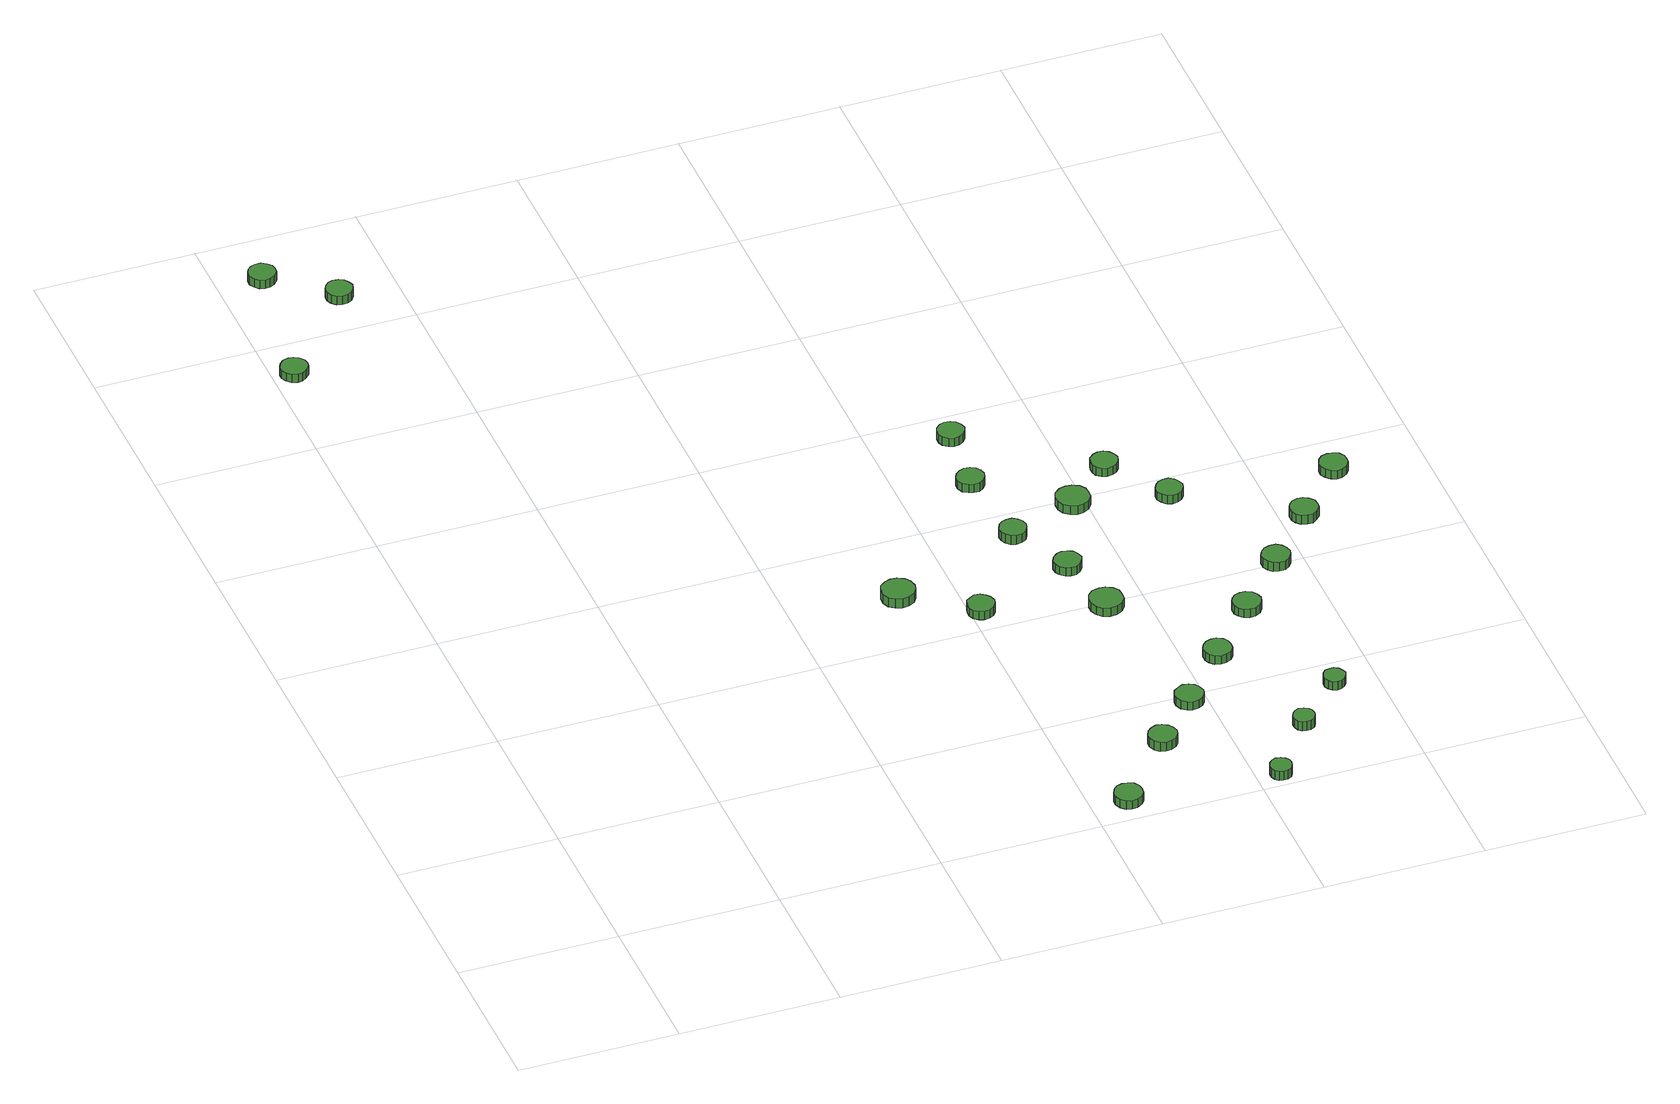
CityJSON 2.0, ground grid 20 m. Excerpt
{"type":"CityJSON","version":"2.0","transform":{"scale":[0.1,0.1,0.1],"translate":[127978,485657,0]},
"CityObjects":{
"tree1":{"type":"SolitaryVegetationObject","attributes":{"function":"something"},"geometry":[{"type":"MultiSurface","lod":"1","boundaries":[[[0,1,2,3,4,5,6,7,8,9,10,11,12,13,14]],[[15,16,17,18,19,20,21,22,23,24,25,26,27,28,29]],[[0,29,28,1]],[[1,28,27,2]],[[2,27,26,3]],[[3,26,25,4]],[[4,25,24,5]],[[5,24,23,6]],[[6,23,22,7]],[[7,22,21,8]],[[8,21,20,9]],[[9,20,19,10]],[[10,19,18,11]],[[11,18,17,12]],[[12,17,16,13]],[[13,16,15,14]],[[14,15,29,0]]]}]},
"tree2":{"type":"SolitaryVegetationObject","attributes":{"function":"something"},"geometry":[{"type":"MultiSurface","lod":"1","boundaries":[[[30,31,32,33,34,35,36,37,38,39,40,41,42,43,44]],[[45,46,47,48,49,50,51,52,53,54,55,56,57,58,59]],[[30,59,58,31]],[[31,58,57,32]],[[32,57,56,33]],[[33,56,55,34]],[[34,55,54,35]],[[35,54,53,36]],[[36,53,52,37]],[[37,52,51,38]],[[38,51,50,39]],[[39,50,49,40]],[[40,49,48,41]],[[41,48,47,42]],[[42,47,46,43]],[[43,46,45,44]],[[44,45,59,30]]]}]},
"tree3":{"type":"SolitaryVegetationObject","attributes":{"function":"something"},"geometry":[{"type":"MultiSurface","lod":"1","boundaries":[[[60,61,62,63,64,65,66,67,68,69,70,71,72,73,74]],[[75,76,77,78,79,80,81,82,83,84,85,86,87,88,89]],[[60,89,88,61]],[[61,88,87,62]],[[62,87,86,63]],[[63,86,85,64]],[[64,85,84,65]],[[65,84,83,66]],[[66,83,82,67]],[[67,82,81,68]],[[68,81,80,69]],[[69,80,79,70]],[[70,79,78,71]],[[71,78,77,72]],[[72,77,76,73]],[[73,76,75,74]],[[74,75,89,60]]]}]},
"tree4":{"type":"SolitaryVegetationObject","attributes":{"function":"something"},"geometry":[{"type":"MultiSurface","lod":"1","boundaries":[[[90,91,92,93,94,95,96,97,98,99,100,101,102,103,104]],[[105,106,107,108,109,110,111,112,113,114,115,116,117,118,119]],[[90,119,118,91]],[[91,118,117,92]],[[92,117,116,93]],[[93,116,115,94]],[[94,115,114,95]],[[95,114,113,96]],[[96,113,112,97]],[[97,112,111,98]],[[98,111,110,99]],[[99,110,109,100]],[[100,109,108,101]],[[101,108,107,102]],[[102,107,106,103]],[[103,106,105,104]],[[104,105,119,90]]]}]},
"tree5":{"type":"SolitaryVegetationObject","attributes":{"function":"something"},"geometry":[{"type":"MultiSurface","lod":"1","boundaries":[[[120,121,122,123,124,125,126,127,128,129,130,131,132,133,134]],[[135,136,137,138,139,140,141,142,143,144,145,146,147,148,149]],[[120,149,148,121]],[[121,148,147,122]],[[122,147,146,123]],[[123,146,145,124]],[[124,145,144,125]],[[125,144,143,126]],[[126,143,142,127]],[[127,142,141,128]],[[128,141,140,129]],[[129,140,139,130]],[[130,139,138,131]],[[131,138,137,132]],[[132,137,136,133]],[[133,136,135,134]],[[134,135,149,120]]]}]},
"tree6":{"type":"SolitaryVegetationObject","attributes":{"function":"something"},"geometry":[{"type":"MultiSurface","lod":"1","boundaries":[[[150,151,152,153,154,155,156,157,158,159,160,161,162,163,164]],[[165,166,167,168,169,170,171,172,173,174,175,176,177,178,179]],[[150,179,178,151]],[[151,178,177,152]],[[152,177,176,153]],[[153,176,175,154]],[[154,175,174,155]],[[155,174,173,156]],[[156,173,172,157]],[[157,172,171,158]],[[158,171,170,159]],[[159,170,169,160]],[[160,169,168,161]],[[161,168,167,162]],[[162,167,166,163]],[[163,166,165,164]],[[164,165,179,150]]]}]},
"tree7":{"type":"SolitaryVegetationObject","attributes":{"function":"something"},"geometry":[{"type":"MultiSurface","lod":"1","boundaries":[[[180,181,182,183,184,185,186,187,188,189,190,191,192,193,194]],[[195,196,197,198,199,200,201,202,203,204,205,206,207,208,209]],[[180,209,208,181]],[[181,208,207,182]],[[182,207,206,183]],[[183,206,205,184]],[[184,205,204,185]],[[185,204,203,186]],[[186,203,202,187]],[[187,202,201,188]],[[188,201,200,189]],[[189,200,199,190]],[[190,199,198,191]],[[191,198,197,192]],[[192,197,196,193]],[[193,196,195,194]],[[194,195,209,180]]]}]},
"tree8":{"type":"SolitaryVegetationObject","attributes":{"function":"something"},"geometry":[{"type":"MultiSurface","lod":"1","boundaries":[[[210,211,212,213,214,215,216,217,218,219,220,221,222,223,224]],[[225,226,227,228,229,230,231,232,233,234,235,236,237,238,239]],[[210,239,238,211]],[[211,238,237,212]],[[212,237,236,213]],[[213,236,235,214]],[[214,235,234,215]],[[215,234,233,216]],[[216,233,232,217]],[[217,232,231,218]],[[218,231,230,219]],[[219,230,229,220]],[[220,229,228,221]],[[221,228,227,222]],[[222,227,226,223]],[[223,226,225,224]],[[224,225,239,210]]]}]},
"tree9":{"type":"SolitaryVegetationObject","attributes":{"function":"something"},"geometry":[{"type":"MultiSurface","lod":"1","boundaries":[[[240,241,242,243,244,245,246,247,248,249,250,251,252,253,254]],[[255,256,257,258,259,260,261,262,263,264,265,266,267,268,269]],[[240,269,268,241]],[[241,268,267,242]],[[242,267,266,243]],[[243,266,265,244]],[[244,265,264,245]],[[245,264,263,246]],[[246,263,262,247]],[[247,262,261,248]],[[248,261,260,249]],[[249,260,259,250]],[[250,259,258,251]],[[251,258,257,252]],[[252,257,256,253]],[[253,256,255,254]],[[254,255,269,240]]]}]},
"tree10":{"type":"SolitaryVegetationObject","attributes":{"function":"something"},"geometry":[{"type":"MultiSurface","lod":"1","boundaries":[[[270,271,272,273,274,275,276,277,278,279,280,281,282,283,284]],[[285,286,287,288,289,290,291,292,293,294,295,296,297,298,299]],[[270,299,298,271]],[[271,298,297,272]],[[272,297,296,273]],[[273,296,295,274]],[[274,295,294,275]],[[275,294,293,276]],[[276,293,292,277]],[[277,292,291,278]],[[278,291,290,279]],[[279,290,289,280]],[[280,289,288,281]],[[281,288,287,282]],[[282,287,286,283]],[[283,286,285,284]],[[284,285,299,270]]]}]},
"tree11":{"type":"SolitaryVegetationObject","attributes":{"function":"something"},"geometry":[{"type":"MultiSurface","lod":"1","boundaries":[[[300,301,302,303,304,305,306,307,308,309,310,311,312,313,314]],[[315,316,317,318,319,320,321,322,323,324,325,326,327,328,329]],[[300,329,328,301]],[[301,328,327,302]],[[302,327,326,303]],[[303,326,325,304]],[[304,325,324,305]],[[305,324,323,306]],[[306,323,322,307]],[[307,322,321,308]],[[308,321,320,309]],[[309,320,319,310]],[[310,319,318,311]],[[311,318,317,312]],[[312,317,316,313]],[[313,316,315,314]],[[314,315,329,300]]]}]},
"tree12":{"type":"SolitaryVegetationObject","attributes":{"function":"something"},"geometry":[{"type":"MultiSurface","lod":"1","boundaries":[[[330,331,332,333,334,335,336,337,338,339,340,341,342,343,344]],[[345,346,347,348,349,350,351,352,353,354,355,356,357,358,359]],[[330,359,358,331]],[[331,358,357,332]],[[332,357,356,333]],[[333,356,355,334]],[[334,355,354,335]],[[335,354,353,336]],[[336,353,352,337]],[[337,352,351,338]],[[338,351,350,339]],[[339,350,349,340]],[[340,349,348,341]],[[341,348,347,342]],[[342,347,346,343]],[[343,346,345,344]],[[344,345,359,330]]]}]},
"tree13":{"type":"SolitaryVegetationObject","attributes":{"function":"something"},"geometry":[{"type":"MultiSurface","lod":"1","boundaries":[[[360,361,362,363,364,365,366,367,368,369,370,371,372,373,374]],[[375,376,377,378,379,380,381,382,383,384,385,386,387,388,389]],[[360,389,388,361]],[[361,388,387,362]],[[362,387,386,363]],[[363,386,385,364]],[[364,385,384,365]],[[365,384,383,366]],[[366,383,382,367]],[[367,382,381,368]],[[368,381,380,369]],[[369,380,379,370]],[[370,379,378,371]],[[371,378,377,372]],[[372,377,376,373]],[[373,376,375,374]],[[374,375,389,360]]]}]},
"tree14":{"type":"SolitaryVegetationObject","attributes":{"function":"something"},"geometry":[{"type":"MultiSurface","lod":"1","boundaries":[[[390,391,392,393,394,395,396,397,398,399,400,401,402,403,404]],[[405,406,407,408,409,410,411,412,413,414,415,416,417,418,419]],[[390,419,418,391]],[[391,418,417,392]],[[392,417,416,393]],[[393,416,415,394]],[[394,415,414,395]],[[395,414,413,396]],[[396,413,412,397]],[[397,412,411,398]],[[398,411,410,399]],[[399,410,409,400]],[[400,409,408,401]],[[401,408,407,402]],[[402,407,406,403]],[[403,406,405,404]],[[404,405,419,390]]]}]},
"tree15":{"type":"SolitaryVegetationObject","attributes":{"function":"something"},"geometry":[{"type":"MultiSurface","lod":"1","boundaries":[[[420,421,422,423,424,425,426,427,428,429,430,431,432,433,434]],[[435,436,437,438,439,440,441,442,443,444,445,446,447,448,449]],[[420,449,448,421]],[[421,448,447,422]],[[422,447,446,423]],[[423,446,445,424]],[[424,445,444,425]],[[425,444,443,426]],[[426,443,442,427]],[[427,442,441,428]],[[428,441,440,429]],[[429,440,439,430]],[[430,439,438,431]],[[431,438,437,432]],[[432,437,436,433]],[[433,436,435,434]],[[434,435,449,420]]]}]},
"tree16":{"type":"SolitaryVegetationObject","attributes":{"function":"something"},"geometry":[{"type":"MultiSurface","lod":"1","boundaries":[[[450,451,452,453,454,455,456,457,458,459,460,461,462,463,464]],[[465,466,467,468,469,470,471,472,473,474,475,476,477,478,479]],[[450,479,478,451]],[[451,478,477,452]],[[452,477,476,453]],[[453,476,475,454]],[[454,475,474,455]],[[455,474,473,456]],[[456,473,472,457]],[[457,472,471,458]],[[458,471,470,459]],[[459,470,469,460]],[[460,469,468,461]],[[461,468,467,462]],[[462,467,466,463]],[[463,466,465,464]],[[464,465,479,450]]]}]},
"tree17":{"type":"SolitaryVegetationObject","attributes":{"function":"something"},"geometry":[{"type":"MultiSurface","lod":"1","boundaries":[[[480,481,482,483,484,485,486,487,488,489,490,491,492,493,494]],[[495,496,497,498,499,500,501,502,503,504,505,506,507,508,509]],[[480,509,508,481]],[[481,508,507,482]],[[482,507,506,483]],[[483,506,505,484]],[[484,505,504,485]],[[485,504,503,486]],[[486,503,502,487]],[[487,502,501,488]],[[488,501,500,489]],[[489,500,499,490]],[[490,499,498,491]],[[491,498,497,492]],[[492,497,496,493]],[[493,496,495,494]],[[494,495,509,480]]]}]},
"tree18":{"type":"SolitaryVegetationObject","attributes":{"function":"something"},"geometry":[{"type":"MultiSurface","lod":"1","boundaries":[[[510,511,512,513,514,515,516,517,518,519,520,521,522,523,524]],[[525,526,527,528,529,530,531,532,533,534,535,536,537,538,539]],[[510,539,538,511]],[[511,538,537,512]],[[512,537,536,513]],[[513,536,535,514]],[[514,535,534,515]],[[515,534,533,516]],[[516,533,532,517]],[[517,532,531,518]],[[518,531,530,519]],[[519,530,529,520]],[[520,529,528,521]],[[521,528,527,522]],[[522,527,526,523]],[[523,526,525,524]],[[524,525,539,510]]]}]},
"tree19":{"type":"SolitaryVegetationObject","attributes":{"function":"something"},"geometry":[{"type":"MultiSurface","lod":"1","boundaries":[[[540,541,542,543,544,545,546,547,548,549,550,551,552,553,554]],[[555,556,557,558,559,560,561,562,563,564,565,566,567,568,569]],[[540,569,568,541]],[[541,568,567,542]],[[542,567,566,543]],[[543,566,565,544]],[[544,565,564,545]],[[545,564,563,546]],[[546,563,562,547]],[[547,562,561,548]],[[548,561,560,549]],[[549,560,559,550]],[[550,559,558,551]],[[551,558,557,552]],[[552,557,556,553]],[[553,556,555,554]],[[554,555,569,540]]]}]},
"tree20":{"type":"SolitaryVegetationObject","attributes":{"function":"something"},"geometry":[{"type":"MultiSurface","lod":"1","boundaries":[[[570,571,572,573,574,575,576,577,578,579,580,581,582,583,584]],[[585,586,587,588,589,590,591,592,593,594,595,596,597,598,599]],[[570,599,598,571]],[[571,598,597,572]],[[572,597,596,573]],[[573,596,595,574]],[[574,595,594,575]],[[575,594,593,576]],[[576,593,592,577]],[[577,592,591,578]],[[578,591,590,579]],[[579,590,589,580]],[[580,589,588,581]],[[581,588,587,582]],[[582,587,586,583]],[[583,586,585,584]],[[584,585,599,570]]]}]},
"tree21":{"type":"SolitaryVegetationObject","attributes":{"function":"something"},"geometry":[{"type":"MultiSurface","lod":"1","boundaries":[[[600,601,602,603,604,605,606,607,608,609,610,611,612,613,614]],[[615,616,617,618,619,620,621,622,623,624,625,626,627,628,629]],[[600,629,628,601]],[[601,628,627,602]],[[602,627,626,603]],[[603,626,625,604]],[[604,625,624,605]],[[605,624,623,606]],[[606,623,622,607]],[[607,622,621,608]],[[608,621,620,609]],[[609,620,619,610]],[[610,619,618,611]],[[611,618,617,612]],[[612,617,616,613]],[[613,616,615,614]],[[614,615,629,600]]]}]},
"tree22":{"type":"SolitaryVegetationObject","attributes":{"function":"something"},"geometry":[{"type":"MultiSurface","lod":"1","boundaries":[[[630,631,632,633,634,635,636,637,638,639,640,641,642,643,644]],[[645,646,647,648,649,650,651,652,653,654,655,656,657,658,659]],[[630,659,658,631]],[[631,658,657,632]],[[632,657,656,633]],[[633,656,655,634]],[[634,655,654,635]],[[635,654,653,636]],[[636,653,652,637]],[[637,652,651,638]],[[638,651,650,639]],[[639,650,649,640]],[[640,649,648,641]],[[641,648,647,642]],[[642,647,646,643]],[[643,646,645,644]],[[644,645,659,630]]]}]},
"tree23":{"type":"SolitaryVegetationObject","attributes":{"function":"something"},"geometry":[{"type":"MultiSurface","lod":"1","boundaries":[[[660,661,662,663,664,665,666,667,668,669,670,671,672,673,674]],[[675,676,677,678,679,680,681,682,683,684,685,686,687,688,689]],[[660,689,688,661]],[[661,688,687,662]],[[662,687,686,663]],[[663,686,685,664]],[[664,685,684,665]],[[665,684,683,666]],[[666,683,682,667]],[[667,682,681,668]],[[668,681,680,669]],[[669,680,679,670]],[[670,679,678,671]],[[671,678,677,672]],[[672,677,676,673]],[[673,676,675,674]],[[674,675,689,660]]]}]},
"tree24":{"type":"SolitaryVegetationObject","attributes":{"function":"something"},"geometry":[{"type":"MultiSurface","lod":"1","boundaries":[[[690,691,692,693,694,695,696,697,698,699,700,701,702,703,704]],[[705,706,707,708,709,710,711,712,713,714,715,716,717,718,719]],[[690,719,718,691]],[[691,718,717,692]],[[692,717,716,693]],[[693,716,715,694]],[[694,715,714,695]],[[695,714,713,696]],[[696,713,712,697]],[[697,712,711,698]],[[698,711,710,699]],[[699,710,709,700]],[[700,709,708,701]],[[701,708,707,702]],[[702,707,706,703]],[[703,706,705,704]],[[704,705,719,690]]]}]}
},
"vertices":[
[42,1139,19],[41,1146,19],[36,1152,19],[30,1155,19],[24,1156,19],[17,1154,19],[12,1149,19],[9,1143,19],[9,1136,19],[12,1130,19],[17,1125,19],[24,1123,19],[30,1123,19],[36,1127,19],[41,1133,19],[41,1133,7],[36,1127,7],[30,1123,7],[24,1123,7],[17,1125,7],[12,1130,7],[9,1136,7],[9,1143,7],[12,1149,7],[17,1154,7],[24,1156,7],[30,1155,7],[36,1152,7],[41,1146,7],[42,1139,7],
[71,1323,18],[70,1330,18],[65,1335,18],[59,1339,18],[52,1339,18],[46,1337,18],[41,1333,18],[38,1326,18],[38,1319,18],[41,1313,18],[46,1308,18],[52,1306,18],[59,1307,18],[65,1310,18],[70,1316,18],[70,1316,6],[65,1310,6],[59,1307,6],[52,1306,6],[46,1308,6],[41,1313,6],[38,1319,6],[38,1326,6],[41,1333,6],[46,1337,6],[52,1339,6],[59,1339,6],[65,1335,6],[70,1330,6],[71,1323,6],
[145,1265,16],[143,1271,16],[139,1277,16],[133,1280,16],[126,1281,16],[120,1279,16],[115,1274,16],[112,1268,16],[112,1261,16],[115,1255,16],[120,1250,16],[126,1248,16],[133,1249,16],[139,1252,16],[143,1258,16],[143,1258,4],[139,1252,4],[133,1249,4],[126,1248,4],[120,1250,4],[115,1255,4],[112,1261,4],[112,1268,4],[115,1274,4],[120,1279,4],[126,1281,4],[133,1280,4],[139,1277,4],[143,1271,4],[145,1265,4],
[663,36,17],[662,43,17],[658,49,17],[651,52,17],[644,53,17],[637,51,17],[632,46,17],[629,39,17],[629,32,17],[632,25,17],[637,20,17],[644,18,17],[651,19,17],[658,23,17],[662,28,17],[662,28,5],[658,23,5],[651,19,5],[644,18,5],[637,20,5],[632,25,5],[629,32,5],[629,39,5],[632,46,5],[637,51,5],[644,53,5],[651,52,5],[658,49,5],[662,43,5],[663,36,5],
[553,493,18],[551,502,18],[546,509,18],[538,513,18],[530,514,18],[522,511,18],[515,506,18],[512,498,18],[512,489,18],[515,481,18],[522,476,18],[530,473,18],[538,474,18],[546,478,18],[551,485,18],[551,485,5],[546,478,5],[538,474,5],[530,473,5],[522,476,5],[515,481,5],[512,489,5],[512,498,5],[515,506,5],[522,511,5],[530,514,5],[538,513,5],[546,509,5],[551,502,5],[553,493,5],
[629,433,19],[627,440,19],[623,445,19],[617,449,19],[610,450,19],[604,447,19],[598,443,19],[596,436,19],[596,429,19],[598,423,19],[604,418,19],[610,416,19],[617,417,19],[623,420,19],[627,426,19],[627,426,7],[623,420,7],[617,417,7],[610,416,7],[604,418,7],[598,423,7],[596,429,7],[596,436,7],[598,443,7],[604,447,7],[610,450,7],[617,449,7],[623,445,7],[627,440,7],[629,433,7],
[740,125,18],[738,132,18],[734,138,18],[727,142,18],[720,143,18],[713,140,18],[708,136,18],[705,129,18],[705,122,18],[708,115,18],[713,110,18],[720,108,18],[727,109,18],[734,112,18],[738,118,18],[738,118,5],[734,112,5],[727,109,5],[720,108,5],[713,110,5],[708,115,5],[705,122,5],[705,129,5],[708,136,5],[713,140,5],[720,143,5],[727,142,5],[734,138,5],[738,132,5],[740,125,5],
[796,187,18],[794,194,18],[790,200,18],[784,204,18],[776,205,18],[770,202,18],[764,198,18],[761,191,18],[761,184,18],[764,177,18],[770,172,18],[776,170,18],[784,171,18],[790,174,18],[794,180,18],[794,180,6],[790,174,6],[784,171,6],[776,170,6],[770,172,6],[764,177,6],[761,184,6],[761,191,6],[764,198,6],[770,202,6],[776,205,6],[784,204,6],[790,200,6],[794,194,6],[796,187,6],
[843,21,18],[842,27,18],[839,31,18],[834,34,18],[828,35,18],[823,33,18],[819,29,18],[817,24,18],[817,18,18],[819,13,18],[823,9,18],[828,8,18],[834,8,18],[839,11,18],[842,16,18],[842,16,5],[839,11,5],[834,8,5],[828,8,5],[823,9,5],[819,13,5],[817,18,5],[817,24,5],[819,29,5],[823,33,5],[828,35,5],[834,34,5],[839,31,5],[842,27,5],[843,21,5],
[714,554,21],[712,561,21],[708,566,21],[702,570,21],[695,570,21],[689,568,21],[684,564,21],[681,557,21],[681,550,21],[684,544,21],[689,539,21],[695,537,21],[702,538,21],[708,541,21],[712,547,21],[712,547,8],[708,541,8],[702,538,8],[695,537,8],[689,539,8],[684,544,8],[681,550,8],[681,557,8],[684,564,8],[689,568,8],[695,570,8],[702,570,8],[708,566,8],[712,561,8],[714,554,8],
[771,389,21],[770,397,21],[765,404,21],[757,408,21],[749,409,21],[740,407,21],[734,401,21],[731,393,21],[731,385,21],[734,377,21],[740,371,21],[749,368,21],[757,369,21],[765,373,21],[770,380,21],[770,380,9],[765,373,9],[757,369,9],[749,368,9],[740,371,9],[734,377,9],[731,385,9],[731,393,9],[734,401,9],[740,407,9],[749,409,9],[757,408,9],[765,404,9],[770,397,9],[771,389,9],
[752,473,21],[750,480,21],[746,486,21],[740,489,21],[733,490,21],[727,488,21],[721,483,21],[718,477,21],[718,470,21],[721,464,21],[727,459,21],[733,457,21],[740,457,21],[746,461,21],[750,467,21],[750,467,9],[746,461,9],[740,457,9],[733,457,9],[727,459,9],[721,464,9],[718,470,9],[718,477,9],[721,483,9],[727,488,9],[733,490,9],[740,489,9],[746,486,9],[750,480,9],[752,473,9],
[704,666,18],[702,673,18],[698,679,18],[692,682,18],[685,683,18],[679,681,18],[673,676,18],[670,670,18],[670,663,18],[673,656,18],[679,652,18],[685,650,18],[692,650,18],[698,654,18],[702,659,18],[702,659,6],[698,654,6],[692,650,6],[685,650,6],[679,652,6],[673,656,6],[670,663,6],[670,670,6],[673,676,6],[679,681,6],[685,683,6],[692,682,6],[698,679,6],[702,673,6],[704,666,6],
[857,258,18],[856,265,18],[852,271,18],[845,275,18],[838,275,18],[831,273,18],[826,268,18],[823,262,18],[823,254,18],[826,248,18],[831,243,18],[838,241,18],[845,242,18],[852,245,18],[856,251,18],[856,251,6],[852,245,6],[845,242,6],[838,241,6],[831,243,6],[826,248,6],[823,254,6],[823,262,6],[826,268,6],[831,273,6],[838,275,6],[845,275,6],[852,271,6],[856,265,6],[857,258,6],
[902,102,17],[901,108,17],[898,112,17],[893,115,17],[887,116,17],[882,114,17],[878,110,17],[876,105,17],[876,99,17],[878,94,17],[882,90,17],[887,89,17],[893,89,17],[898,92,17],[901,97,17],[901,97,4],[898,92,4],[893,89,4],[887,89,4],[882,90,4],[878,94,4],[876,99,4],[876,105,4],[878,110,4],[882,114,4],[887,116,4],[893,115,4],[898,112,4],[901,108,4],[902,102,4],
[714,758,17],[712,765,17],[708,771,17],[702,774,17],[695,775,17],[689,773,17],[683,768,17],[681,762,17],[681,755,17],[683,749,17],[689,744,17],[695,742,17],[702,743,17],[708,746,17],[712,752,17],[712,752,5],[708,746,5],[702,743,5],[695,742,5],[689,744,5],[683,749,5],[681,755,5],[681,762,5],[683,768,5],[689,773,5],[695,775,5],[702,774,5],[708,771,5],[712,765,5],[714,758,5],
[804,587,20],[803,595,20],[798,602,20],[790,606,20],[782,607,20],[774,605,20],[767,599,20],[764,591,20],[764,582,20],[767,575,20],[774,569,20],[782,566,20],[790,567,20],[798,571,20],[803,578,20],[803,578,8],[798,571,8],[790,567,8],[782,566,8],[774,569,8],[767,575,8],[764,582,8],[764,591,8],[767,599,8],[774,605,8],[782,607,8],[790,606,8],[798,602,8],[803,595,8],[804,587,8],
[963,162,17],[961,167,17],[958,172,17],[953,175,17],[948,175,17],[942,174,17],[938,170,17],[936,165,17],[936,159,17],[938,154,17],[942,150,17],[948,148,17],[953,149,17],[958,152,17],[961,156,17],[961,156,5],[958,152,5],[953,149,5],[948,148,5],[942,150,5],[938,154,5],[936,159,5],[936,165,5],[938,170,5],[942,174,5],[948,175,5],[953,175,5],[958,172,5],[961,167,5],[963,162,5],
[921,330,18],[919,337,18],[915,343,18],[908,347,18],[901,347,18],[894,345,18],[889,340,18],[886,334,18],[886,326,18],[889,320,18],[894,315,18],[901,313,18],[908,313,18],[915,317,18],[919,323,18],[919,323,6],[915,317,6],[908,313,6],[901,313,6],[894,315,6],[889,320,6],[886,326,6],[886,334,6],[889,340,6],[894,345,6],[901,347,6],[908,347,6],[915,343,6],[919,337,6],[921,330,6],
[859,639,20],[857,645,20],[853,651,20],[847,655,20],[840,655,20],[834,653,20],[828,648,20],[826,642,20],[826,635,20],[828,629,20],[834,624,20],[840,622,20],[847,623,20],[853,626,20],[857,632,20],[857,632,8],[853,626,8],[847,623,8],[840,622,8],[834,624,8],[828,629,8],[826,635,8],[826,642,8],[828,648,8],[834,653,8],[840,655,8],[847,655,8],[853,651,8],[857,645,8],[859,639,8],
[911,562,21],[909,568,21],[905,574,21],[899,578,21],[892,578,21],[886,576,21],[881,571,21],[878,565,21],[878,558,21],[881,552,21],[886,547,21],[892,545,21],[899,546,21],[905,549,21],[909,555,21],[909,555,9],[905,549,9],[899,546,9],[892,545,9],[886,547,9],[881,552,9],[878,558,9],[878,565,9],[881,571,9],[886,576,9],[892,578,9],[899,578,9],[905,574,9],[909,568,9],[911,562,9],
[984,401,19],[982,408,19],[978,414,19],[972,418,19],[964,418,19],[957,416,19],[952,411,19],[949,405,19],[949,397,19],[952,391,19],[957,386,19],[964,384,19],[972,384,19],[978,388,19],[982,394,19],[982,394,6],[978,388,6],[972,384,6],[964,384,6],[957,386,6],[952,391,6],[949,397,6],[949,405,6],[952,411,6],[957,416,6],[964,418,6],[972,418,6],[978,414,6],[982,408,6],[984,401,6],
[1045,473,20],[1044,480,20],[1039,486,20],[1033,490,20],[1026,490,20],[1019,488,20],[1014,483,20],[1011,477,20],[1011,469,20],[1014,463,20],[1019,458,20],[1026,456,20],[1033,456,20],[1039,460,20],[1044,466,20],[1044,466,7],[1039,460,7],[1033,456,7],[1026,456,7],[1019,458,7],[1014,463,7],[1011,469,7],[1011,477,7],[1014,483,7],[1019,488,7],[1026,490,7],[1033,490,7],[1039,486,7],[1044,480,7],[1045,473,7],
[1108,544,18],[1107,551,18],[1103,557,18],[1096,560,18],[1089,561,18],[1082,559,18],[1077,554,18],[1074,547,18],[1074,540,18],[1077,534,18],[1082,529,18],[1089,526,18],[1096,527,18],[1103,531,18],[1107,537,18],[1107,537,6],[1103,531,6],[1096,527,6],[1089,526,6],[1082,529,6],[1077,534,6],[1074,540,6],[1074,547,6],[1077,554,6],[1082,559,6],[1089,561,6],[1096,560,6],[1103,557,6],[1107,551,6],[1108,544,6]
]}
